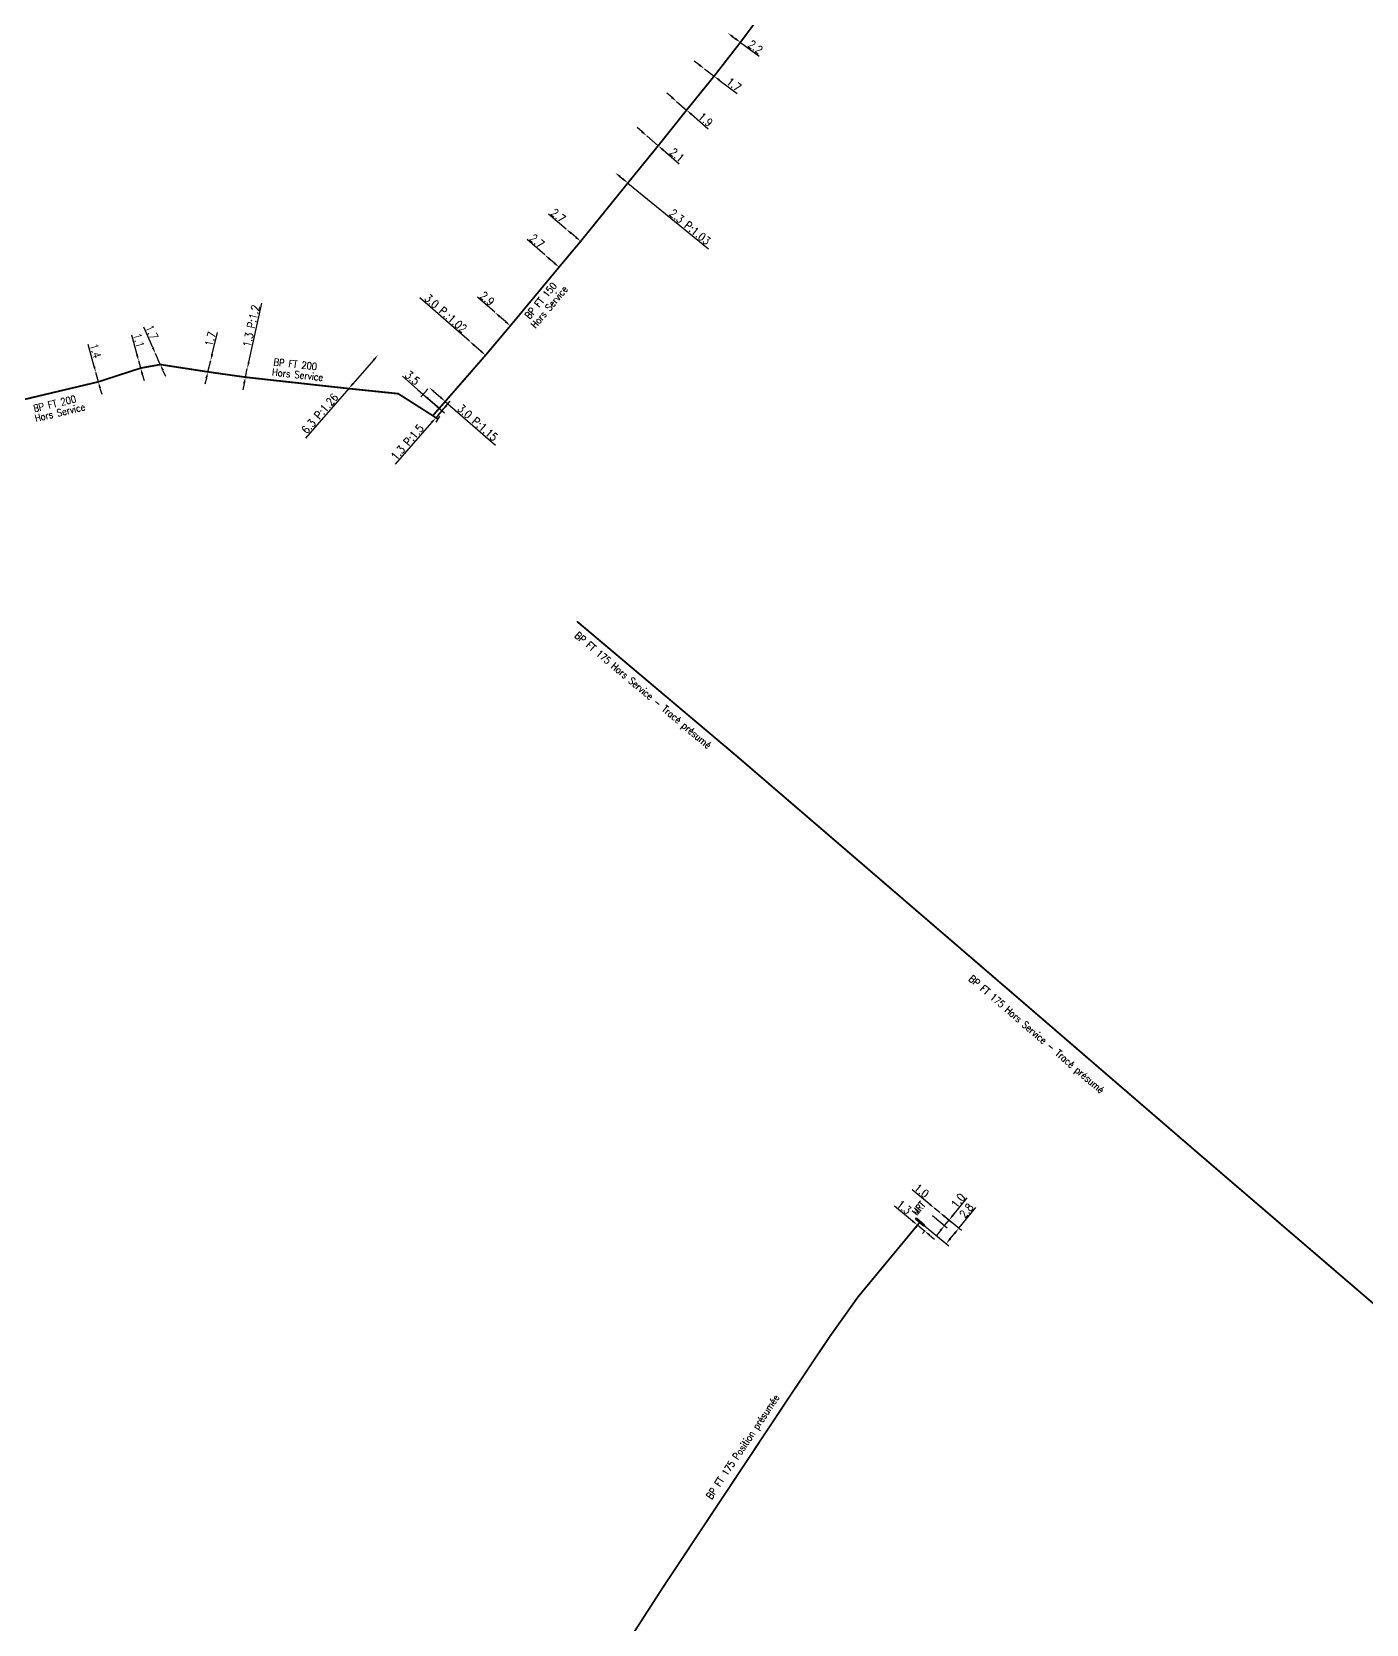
# Model space of a CAD drawing. Header units: millimetres. Extents: x 185000 to 186000, y 127000 to 128000.
# Drawn here: x 185482.6 to 185670.2, y 127396.4 to 127620.3 of the extents above; entities that cross this region are included whole.
import ezdxf
from ezdxf.enums import TextEntityAlignment as Align

# ---------------------------------------------------------------- set-up
doc = ezdxf.new("R2010")
doc.units = ezdxf.units.MM
doc.header["$PDMODE"] = 34
doc.layers.get('0').update_dxf_attribs({"linetype": 'CONTINUOUS'})
doc.layers.get('DEFPOINTS').update_dxf_attribs({"linetype": 'CONTINUOUS'})
doc.layers.add('L_908', color=5, linetype='CONTINUOUS')
doc.styles.add('G_ROMANS', font='ROMANS.SHX', dxfattribs={"width": 0.75})
doc.styles.get("Standard").update_dxf_attribs({"font": 'romans.shx', "width": 0.85})
doc.linetypes.add('BP_HS', pattern='A,2,-1,["G",Standard,S=0.85,R=0,X=-0.27,Y=-0.4],-1', length=4)
doc.dimstyles.get("Standard").update_dxf_attribs({"dimtxt": 1.5, "dimasz": 1.2, "dimexe": 0.625, "dimexo": 0.625, "dimgap": 0.25, "dimtad": 1, "dimdec": 1, "dimzin": 0, "dimdsep": 46, "dimtxsty": 'Standard', "dimcen": -0.5, "dimadec": 0, "dimazin": 0, "dimtfac": 1, "dimtdec": 1, "dimtmove": 0, "dimatfit": 3, "dimfxl": 0, "dimtolj": 1, "dimtzin": 0, "dimarcsym": 0})

# ---------------------------------------------------------------- blocks, each defined once
blk = doc.blocks.new('*D94')
at = {"layer": 'DEFPOINTS', "color": 0, "linetype": 'Continuous', "ltscale": 0.5, "transparency": 16777216}
for p in [(185491.62, 127572.36), (185491.62, 127572.36), (185491.98, 127571.05)]:
    blk.add_point(p, dxfattribs=at)
at = {"layer": 'L_908', "color": 0, "linetype": 'Continuous', "lineweight": -2, "ltscale": 0.5, "transparency": 16777216}
for p, q in [((185491.39, 127573.22), (185490.56, 127576.3)), ((185491.98, 127571.05), (185491.62, 127572.36)), ((185492.21, 127570.18), (185492.45, 127569.32))]:
    blk.add_line(p, q, dxfattribs=at)
at = {"layer": 'L_908', "color": 0, "linetype": 'Continuous', "ltscale": 0.5, "transparency": 16777216}
for points in [[(185491.53, 127573.26), (185491.24, 127573.19), (185491.62, 127572.36)], [(185492.36, 127570.22), (185492.07, 127570.15), (185491.98, 127571.05)]]:
    blk.add_solid(points, dxfattribs=at)
at = {"layer": 'L_908', "color": 0, "linetype": 'Continuous', "ltscale": 0.5, "transparency": 16777216, "insert": (185491.58, 127575.39), "char_height": 1.125, "attachment_point": 5, "rotation": 285.1604}
blk.add_mtext('\\A1;1.4', dxfattribs=at)
blk = doc.blocks.new('*D95')
at = {"layer": 'DEFPOINTS', "color": 0, "linetype": 'Continuous', "ltscale": 0.5, "transparency": 16777216}
for p in [(185497.65, 127573.99), (185497.65, 127573.99), (185497.93, 127572.98)]:
    blk.add_point(p, dxfattribs=at)
at = {"layer": 'L_908', "color": 0, "linetype": 'Continuous', "lineweight": -2, "ltscale": 0.5, "transparency": 16777216}
for p, q in [((185497.42, 127574.86), (185496.67, 127577.63)), ((185497.93, 127572.98), (185497.65, 127573.99)), ((185498.16, 127572.11), (185498.4, 127571.24))]:
    blk.add_line(p, q, dxfattribs=at)
at = {"layer": 'L_908', "color": 0, "linetype": 'Continuous', "ltscale": 0.5, "transparency": 16777216}
for points in [[(185497.56, 127574.9), (185497.27, 127574.82), (185497.65, 127573.99)], [(185498.31, 127572.15), (185498.02, 127572.07), (185497.93, 127572.98)]]:
    blk.add_solid(points, dxfattribs=at)
at = {"layer": 'L_908', "color": 0, "linetype": 'Continuous', "ltscale": 0.5, "transparency": 16777216, "insert": (185497.65, 127576.87), "char_height": 1.125, "attachment_point": 5, "rotation": 285.1604}
blk.add_mtext('\\A1;1.1', dxfattribs=at)
blk = doc.blocks.new('*D96')
at = {"layer": 'DEFPOINTS', "color": 0, "linetype": 'Continuous', "ltscale": 0.5, "transparency": 16777216}
for p in [(185500, 127575.04), (185500, 127575.04), (185500.69, 127573.48)]:
    blk.add_point(p, dxfattribs=at)
at = {"layer": 'L_908', "color": 0, "linetype": 'Continuous', "lineweight": -2, "ltscale": 0.5, "transparency": 16777216}
for p, q in [((185499.63, 127575.86), (185498.35, 127578.73)), ((185500.69, 127573.48), (185500, 127575.04)), ((185501.06, 127572.66), (185501.42, 127571.84))]:
    blk.add_line(p, q, dxfattribs=at)
at = {"layer": 'L_908', "color": 0, "linetype": 'Continuous', "ltscale": 0.5, "transparency": 16777216}
for points in [[(185499.77, 127575.92), (185499.5, 127575.8), (185500, 127575.04)], [(185501.2, 127572.72), (185500.92, 127572.6), (185500.69, 127573.48)]]:
    blk.add_solid(points, dxfattribs=at)
at = {"layer": 'L_908', "color": 0, "linetype": 'Continuous', "ltscale": 0.5, "transparency": 16777216, "insert": (185499.5, 127578.01), "char_height": 1.125, "attachment_point": 5, "rotation": 294.0211}
blk.add_mtext('\\A1;1.7', dxfattribs=at)
blk = doc.blocks.new('*D97')
at = {"layer": 'DEFPOINTS', "color": 0, "linetype": 'Continuous', "ltscale": 0.5, "transparency": 16777216}
for p in [(185507.77, 127574.06), (185507.77, 127574.06), (185507.38, 127572.45)]:
    blk.add_point(p, dxfattribs=at)
at = {"layer": 'L_908', "color": 0, "linetype": 'Continuous', "lineweight": -2, "ltscale": 0.5, "transparency": 16777216}
for p, q in [((185507.98, 127574.93), (185508.73, 127577.98)), ((185507.38, 127572.45), (185507.77, 127574.06)), ((185507.16, 127571.58), (185506.95, 127570.7))]:
    blk.add_line(p, q, dxfattribs=at)
at = {"layer": 'L_908', "color": 0, "linetype": 'Continuous', "ltscale": 0.5, "transparency": 16777216}
for points in [[(185507.84, 127574.97), (185508.13, 127574.89), (185507.77, 127574.06)], [(185507.02, 127571.61), (185507.31, 127571.54), (185507.38, 127572.45)]]:
    blk.add_solid(points, dxfattribs=at)
at = {"layer": 'L_908', "color": 0, "linetype": 'Continuous', "ltscale": 0.5, "transparency": 16777216, "insert": (185507.73, 127577.07), "char_height": 1.125, "attachment_point": 5, "rotation": 76.2669}
blk.add_mtext('\\A1;1.7', dxfattribs=at)
blk = doc.blocks.new('*D98')
at = {"layer": 'DEFPOINTS', "color": 0, "linetype": 'Continuous', "ltscale": 0.5, "transparency": 16777216}
for p in [(185512.66, 127571.7), (185512.92, 127572.92), (185512.92, 127572.92)]:
    blk.add_point(p, dxfattribs=at)
at = {"layer": 'L_908', "color": 0, "linetype": 'Continuous', "lineweight": -2, "ltscale": 0.5, "transparency": 16777216}
for p, q in [((185513.12, 127573.8), (185514.94, 127582.1)), ((185512.66, 127571.7), (185512.92, 127572.92)), ((185512.46, 127570.82), (185512.27, 127569.94))]:
    blk.add_line(p, q, dxfattribs=at)
at = {"layer": 'L_908', "color": 0, "linetype": 'Continuous', "ltscale": 0.5, "transparency": 16777216}
for points in [[(185512.32, 127570.85), (185512.61, 127570.79), (185512.66, 127571.7)], [(185512.97, 127573.83), (185513.26, 127573.77), (185512.92, 127572.92)]]:
    blk.add_solid(points, dxfattribs=at)
at = {"layer": 'L_908', "color": 0, "linetype": 'Continuous', "ltscale": 0.5, "transparency": 16777216, "insert": (185513.47, 127578.9), "char_height": 1.125, "attachment_point": 5, "rotation": 77.5922}
blk.add_mtext('\\A1;1.3 P:1.2', dxfattribs=at)
blk = doc.blocks.new('*D99')
at = {"layer": 'DEFPOINTS', "color": 0, "linetype": 'Continuous', "ltscale": 0.5, "transparency": 16777216}
for p in [(185531.29, 127574.82), (185531.29, 127574.82), (185527.17, 127570.1)]:
    blk.add_point(p, dxfattribs=at)
at = {"layer": 'L_908', "color": 0, "linetype": 'Continuous', "lineweight": -2, "ltscale": 0.5, "transparency": 16777216}
for p, q in [((185530.7, 127574.14), (185527.76, 127570.78)), ((185527.17, 127570.1), (185521.1, 127563.13))]:
    blk.add_line(p, q, dxfattribs=at)
at = {"layer": 'L_908', "color": 0, "linetype": 'Continuous', "ltscale": 0.5, "transparency": 16777216}
for points in [[(185530.59, 127574.24), (185530.82, 127574.05), (185531.29, 127574.82)], [(185527.65, 127570.87), (185527.88, 127570.68), (185527.17, 127570.1)]]:
    blk.add_solid(points, dxfattribs=at)
at = {"layer": 'L_908', "color": 0, "linetype": 'Continuous', "ltscale": 0.5, "transparency": 16777216, "insert": (185523.12, 127566.6), "char_height": 1.125, "attachment_point": 5, "rotation": 48.9137}
blk.add_mtext('\\A1;6.3 P:1.26', dxfattribs=at)
blk = doc.blocks.new('*D100')
at = {"layer": 'DEFPOINTS', "color": 0, "linetype": 'Continuous', "ltscale": 0.5, "transparency": 16777216}
for p in [(185544.15, 127576.76), (185544.15, 127576.76), (185546.41, 127574.79)]:
    blk.add_point(p, dxfattribs=at)
at = {"layer": 'L_908', "color": 0, "linetype": 'Continuous', "lineweight": -2, "ltscale": 0.5, "transparency": 16777216}
for p, q in [((185544.15, 127576.76), (185537.16, 127582.87)), ((185545.74, 127575.38), (185544.83, 127576.17))]:
    blk.add_line(p, q, dxfattribs=at)
at = {"layer": 'L_908', "color": 0, "linetype": 'Continuous', "ltscale": 0.5, "transparency": 16777216}
for points in [[(185544.93, 127576.28), (185544.73, 127576.06), (185544.15, 127576.76)], [(185545.83, 127575.49), (185545.64, 127575.27), (185546.41, 127574.79)]]:
    blk.add_solid(points, dxfattribs=at)
at = {"layer": 'L_908', "color": 0, "linetype": 'Continuous', "ltscale": 0.5, "transparency": 16777216, "insert": (185540.81, 127580.68), "char_height": 1.125, "attachment_point": 5, "rotation": 318.8753}
blk.add_mtext('\\A1;3.0 P.:1.02', dxfattribs=at)
blk = doc.blocks.new('*D101')
at = {"layer": 'DEFPOINTS', "color": 0, "linetype": 'Continuous', "ltscale": 0.5, "transparency": 16777216}
for p in [(185547.7, 127580.83), (185547.7, 127580.83), (185549.89, 127578.92)]:
    blk.add_point(p, dxfattribs=at)
at = {"layer": 'L_908', "color": 0, "linetype": 'Continuous', "lineweight": -2, "ltscale": 0.5, "transparency": 16777216}
for p, q in [((185547.7, 127580.83), (185545.27, 127582.96)), ((185549.21, 127579.51), (185548.38, 127580.24))]:
    blk.add_line(p, q, dxfattribs=at)
at = {"layer": 'L_908', "color": 0, "linetype": 'Continuous', "ltscale": 0.5, "transparency": 16777216}
for points in [[(185548.48, 127580.35), (185548.28, 127580.12), (185547.7, 127580.83)], [(185549.31, 127579.63), (185549.11, 127579.4), (185549.89, 127578.92)]]:
    blk.add_solid(points, dxfattribs=at)
at = {"layer": 'L_908', "color": 0, "linetype": 'Continuous', "ltscale": 0.5, "transparency": 16777216, "insert": (185546.64, 127582.75), "char_height": 1.125, "attachment_point": 5, "rotation": 318.8753}
blk.add_mtext('\\A1;2.9', dxfattribs=at)
blk = doc.blocks.new('*D102')
at = {"layer": 'DEFPOINTS', "color": 0, "linetype": 'Continuous', "ltscale": 0.5, "transparency": 16777216}
for p in [(185554.73, 127588.9), (185554.73, 127588.9), (185556.74, 127587.17)]:
    blk.add_point(p, dxfattribs=at)
at = {"layer": 'L_908', "color": 0, "linetype": 'Continuous', "lineweight": -2, "ltscale": 0.5, "transparency": 16777216}
for p, q in [((185554.73, 127588.9), (185552.24, 127591.04)), ((185556.06, 127587.76), (185555.41, 127588.31))]:
    blk.add_line(p, q, dxfattribs=at)
at = {"layer": 'L_908', "color": 0, "linetype": 'Continuous', "ltscale": 0.5, "transparency": 16777216}
for points in [[(185555.51, 127588.43), (185555.32, 127588.2), (185554.73, 127588.9)], [(185556.16, 127587.87), (185555.96, 127587.64), (185556.74, 127587.17)]]:
    blk.add_solid(points, dxfattribs=at)
at = {"layer": 'L_908', "color": 0, "linetype": 'Continuous', "ltscale": 0.5, "transparency": 16777216, "insert": (185553.64, 127590.83), "char_height": 1.125, "attachment_point": 5, "rotation": 319.3108}
blk.add_mtext('\\A1;2.7', dxfattribs=at)
blk = doc.blocks.new('*D103')
at = {"layer": 'DEFPOINTS', "color": 0, "linetype": 'Continuous', "ltscale": 0.5, "transparency": 16777216}
for p in [(185557.75, 127592.5), (185557.75, 127592.5), (185559.78, 127590.8)]:
    blk.add_point(p, dxfattribs=at)
at = {"layer": 'L_908', "color": 0, "linetype": 'Continuous', "lineweight": -2, "ltscale": 0.5, "transparency": 16777216}
for p, q in [((185557.75, 127592.5), (185555.24, 127594.61)), ((185559.09, 127591.38), (185558.44, 127591.93))]:
    blk.add_line(p, q, dxfattribs=at)
at = {"layer": 'L_908', "color": 0, "linetype": 'Continuous', "ltscale": 0.5, "transparency": 16777216}
for points in [[(185558.54, 127592.04), (185558.34, 127591.81), (185557.75, 127592.5)], [(185559.19, 127591.49), (185558.99, 127591.26), (185559.78, 127590.8)]]:
    blk.add_solid(points, dxfattribs=at)
at = {"layer": 'L_908', "color": 0, "linetype": 'Continuous', "ltscale": 0.5, "transparency": 16777216, "insert": (185556.63, 127594.42), "char_height": 1.125, "attachment_point": 5, "rotation": 320.0649}
blk.add_mtext('\\A1;2.7', dxfattribs=at)
blk = doc.blocks.new('*D104')
at = {"layer": 'DEFPOINTS', "color": 0, "linetype": 'Continuous', "ltscale": 0.5, "transparency": 16777216}
for p in [(185538.48, 127570.26), (185538.6, 127570.4), (185540.86, 127568.42)]:
    blk.add_point(p, dxfattribs=at)
at = {"layer": 'L_908', "color": 0, "linetype": 'Continuous', "lineweight": -2, "ltscale": 0.5, "transparency": 16777216}
for p, q in [((185538.29, 127570.04), (185538.17, 127569.91)), ((185539.16, 127569.67), (185540.06, 127568.88)), ((185540.55, 127568.07), (185540.43, 127567.94)), ((185540.74, 127568.29), (185547.8, 127562.13))]:
    blk.add_line(p, q, dxfattribs=at)
at = {"layer": 'L_908', "color": 0, "linetype": 'Continuous', "ltscale": 0.5, "transparency": 16777216}
for points in [[(185539.26, 127569.78), (185539.06, 127569.56), (185538.48, 127570.26)], [(185540.16, 127569), (185539.96, 127568.77), (185540.74, 127568.29)]]:
    blk.add_solid(points, dxfattribs=at)
at = {"layer": 'L_908', "color": 0, "linetype": 'Continuous', "ltscale": 0.5, "transparency": 16777216, "insert": (185545.3, 127565.3), "char_height": 1.125, "attachment_point": 5, "rotation": 318.8753}
blk.add_mtext('\\A1;3.0 P:1.15', dxfattribs=at)
blk = doc.blocks.new('*D111')
at = {"layer": 'DEFPOINTS', "color": 0, "linetype": 'Continuous', "ltscale": 0.5, "transparency": 16777216}
for p in [(185538.6, 127570.4), (185537.63, 127569.29), (185539.42, 127566.01)]:
    blk.add_point(p, dxfattribs=at)
at = {"layer": 'L_908', "color": 0, "linetype": 'Continuous', "lineweight": -2, "ltscale": 0.5, "transparency": 16777216}
for p, q in [((185537.63, 127569.29), (185534.73, 127571.83)), ((185538.29, 127570.04), (185537.33, 127568.94)), ((185539.59, 127567.59), (185538.31, 127568.7)), ((185539.73, 127566.37), (185540.58, 127567.35))]:
    blk.add_line(p, q, dxfattribs=at)
at = {"layer": 'L_908', "color": 0, "linetype": 'Continuous', "ltscale": 0.5, "transparency": 16777216}
for points in [[(185538.41, 127568.82), (185538.21, 127568.59), (185537.63, 127569.29)], [(185539.69, 127567.7), (185539.5, 127567.47), (185540.27, 127566.99)]]:
    blk.add_solid(points, dxfattribs=at)
at = {"layer": 'L_908', "color": 0, "linetype": 'Continuous', "ltscale": 0.5, "transparency": 16777216, "insert": (185536.12, 127571.61), "char_height": 1.125, "attachment_point": 5, "rotation": 318.9137}
blk.add_mtext('\\A1;3.5', dxfattribs=at)
blk = doc.blocks.new('*D112')
at = {"layer": 'DEFPOINTS', "color": 0, "linetype": 'Continuous', "ltscale": 0.5, "transparency": 16777216}
for p in [(185536.55, 127570.24), (185539.42, 127566.01), (185540.27, 127566.99)]:
    blk.add_point(p, dxfattribs=at)
at = {"layer": 'L_908', "color": 0, "linetype": 'Continuous', "lineweight": -2, "ltscale": 0.5, "transparency": 16777216}
for p, q in [((185536.9, 127569.93), (185540.63, 127566.69)), ((185540.86, 127567.67), (185541.45, 127568.35)), ((185538.83, 127565.34), (185533.71, 127559.47)), ((185540.27, 127566.99), (185539.42, 127566.01))]:
    blk.add_line(p, q, dxfattribs=at)
at = {"layer": 'L_908', "color": 0, "linetype": 'Continuous', "ltscale": 0.5, "transparency": 16777216}
for points in [[(185540.75, 127567.77), (185540.98, 127567.57), (185540.27, 127566.99)], [(185538.71, 127565.43), (185538.94, 127565.24), (185539.42, 127566.01)]]:
    blk.add_solid(points, dxfattribs=at)
at = {"layer": 'L_908', "color": 0, "linetype": 'Continuous', "ltscale": 0.5, "transparency": 16777216, "insert": (185535.41, 127562.56), "char_height": 1.125, "attachment_point": 5, "rotation": 48.9137}
blk.add_mtext('\\A1;1.3 P:1.5', dxfattribs=at)
blk = doc.blocks.new('*D113')
at = {"layer": 'DEFPOINTS', "color": 0, "linetype": 'Continuous', "ltscale": 0.5, "transparency": 16777216}
for p in [(185564.63, 127600.45), (185564.63, 127600.45), (185566.41, 127599)]:
    blk.add_point(p, dxfattribs=at)
at = {"layer": 'L_908', "color": 0, "linetype": 'Continuous', "lineweight": -2, "ltscale": 0.5, "transparency": 16777216}
for p, q in [((185565.33, 127599.88), (185565.72, 127599.57)), ((185566.41, 127599), (185577.74, 127589.73))]:
    blk.add_line(p, q, dxfattribs=at)
at = {"layer": 'L_908', "color": 0, "linetype": 'Continuous', "ltscale": 0.5, "transparency": 16777216}
for points in [[(185565.43, 127600), (185565.24, 127599.77), (185564.63, 127600.45)], [(185565.81, 127599.68), (185565.62, 127599.45), (185566.41, 127599)]]:
    blk.add_solid(points, dxfattribs=at)
at = {"layer": 'L_908', "color": 0, "linetype": 'Continuous', "ltscale": 0.5, "transparency": 16777216, "insert": (185575.14, 127592.83), "char_height": 1.125, "attachment_point": 5, "rotation": 320.718}
blk.add_mtext('\\A1;2.3 P:1.03', dxfattribs=at)
blk = doc.blocks.new('*D114')
at = {"layer": 'DEFPOINTS', "color": 0, "linetype": 'Continuous', "ltscale": 0.5, "transparency": 16777216}
for p in [(185569.09, 127605.61), (185569.09, 127605.61), (185570.68, 127604.24)]:
    blk.add_point(p, dxfattribs=at)
at = {"layer": 'L_908', "color": 0, "linetype": 'Continuous', "lineweight": -2, "ltscale": 0.5, "transparency": 16777216}
for p, q in [((185568.41, 127606.2), (185567.73, 127606.78)), ((185568.78, 127605.25), (185568.78, 127605.25)), ((185569.09, 127605.61), (185570.68, 127604.24)), ((185570.37, 127603.88), (185570.37, 127603.88)), ((185571.36, 127603.65), (185573.64, 127601.69))]:
    blk.add_line(p, q, dxfattribs=at)
at = {"layer": 'L_908', "color": 0, "linetype": 'Continuous', "ltscale": 0.5, "transparency": 16777216}
for points in [[(185568.5, 127606.31), (185568.31, 127606.08), (185569.09, 127605.61)], [(185571.46, 127603.76), (185571.26, 127603.54), (185570.68, 127604.24)]]:
    blk.add_solid(points, dxfattribs=at)
at = {"layer": 'L_908', "color": 0, "linetype": 'Continuous', "ltscale": 0.5, "transparency": 16777216, "insert": (185573.33, 127602.94), "char_height": 1.125, "attachment_point": 5, "rotation": 319.2413}
blk.add_mtext('\\A1;2.1', dxfattribs=at)
blk = doc.blocks.new('*D115')
at = {"layer": 'DEFPOINTS', "color": 0, "linetype": 'Continuous', "ltscale": 0.5, "transparency": 16777216}
for p in [(185573.27, 127610.46), (185573.27, 127610.46), (185574.67, 127609.25)]:
    blk.add_point(p, dxfattribs=at)
at = {"layer": 'L_908', "color": 0, "linetype": 'Continuous', "lineweight": -2, "ltscale": 0.5, "transparency": 16777216}
for p, q in [((185572.59, 127611.05), (185571.91, 127611.64)), ((185573.27, 127610.46), (185574.67, 127609.25)), ((185574.36, 127608.89), (185574.36, 127608.89)), ((185575.35, 127608.66), (185577.69, 127606.63))]:
    blk.add_line(p, q, dxfattribs=at)
at = {"layer": 'L_908', "color": 0, "linetype": 'Continuous', "ltscale": 0.5, "transparency": 16777216}
for points in [[(185572.69, 127611.16), (185572.49, 127610.93), (185573.27, 127610.46)], [(185575.44, 127608.77), (185575.25, 127608.54), (185574.67, 127609.25)]]:
    blk.add_solid(points, dxfattribs=at)
at = {"layer": 'L_908', "color": 0, "linetype": 'Continuous', "ltscale": 0.5, "transparency": 16777216, "insert": (185577.35, 127607.92), "char_height": 1.125, "attachment_point": 5, "rotation": 319.1021}
blk.add_mtext('\\A1;1.9', dxfattribs=at)
blk = doc.blocks.new('*D116')
at = {"layer": 'DEFPOINTS', "color": 0, "linetype": 'Continuous', "ltscale": 0.5, "transparency": 16777216}
for p in [(185577.17, 127615.06), (185577.17, 127615.06), (185578.54, 127614.02)]:
    blk.add_point(p, dxfattribs=at)
at = {"layer": 'L_908', "color": 0, "linetype": 'Continuous', "lineweight": -2, "ltscale": 0.5, "transparency": 16777216}
for p, q in [((185576.45, 127615.6), (185575.73, 127616.14)), ((185577.17, 127615.06), (185578.54, 127614.02)), ((185579.26, 127613.48), (185581.77, 127611.59))]:
    blk.add_line(p, q, dxfattribs=at)
at = {"layer": 'L_908', "color": 0, "linetype": 'Continuous', "ltscale": 0.5, "transparency": 16777216}
for points in [[(185576.54, 127615.72), (185576.36, 127615.48), (185577.17, 127615.06)], [(185579.35, 127613.6), (185579.17, 127613.36), (185578.54, 127614.02)]]:
    blk.add_solid(points, dxfattribs=at)
at = {"layer": 'L_908', "color": 0, "linetype": 'Continuous', "ltscale": 0.5, "transparency": 16777216, "insert": (185581.32, 127612.86), "char_height": 1.125, "attachment_point": 5, "rotation": 322.9391}
blk.add_mtext('\\A1;1.7', dxfattribs=at)
blk = doc.blocks.new('*D117')
at = {"layer": 'DEFPOINTS', "color": 0, "linetype": 'Continuous', "ltscale": 0.5, "transparency": 16777216}
for p in [(185580.45, 127620.1), (185580.45, 127620.1), (185582.23, 127618.77)]:
    blk.add_point(p, dxfattribs=at)
at = {"layer": 'L_908', "color": 0, "linetype": 'Continuous', "lineweight": -2, "ltscale": 0.5, "transparency": 16777216}
for p, q in [((185581.17, 127619.56), (185581.51, 127619.31)), ((185582.23, 127618.77), (185584.86, 127616.81))]:
    blk.add_line(p, q, dxfattribs=at)
at = {"layer": 'L_908', "color": 0, "linetype": 'Continuous', "ltscale": 0.5, "transparency": 16777216}
for points in [[(185581.26, 127619.68), (185581.08, 127619.44), (185580.45, 127620.1)], [(185581.6, 127619.43), (185581.42, 127619.19), (185582.23, 127618.77)]]:
    blk.add_solid(points, dxfattribs=at)
at = {"layer": 'L_908', "color": 0, "linetype": 'Continuous', "ltscale": 0.5, "transparency": 16777216, "insert": (185584.36, 127618.12), "char_height": 1.125, "attachment_point": 5, "rotation": 323.2768}
blk.add_mtext('\\A1;2.2', dxfattribs=at)
blk = doc.blocks.new('L_340_07')
at = {"color": 0, "linetype": 'Continuous', "const_width": 0.25, "flags": 128}
blk.add_lwpolyline([(0, 0), (0.35, 0)], dxfattribs=at)
at = {"color": 0, "linetype": 'Continuous', "flags": 128}
blk.add_lwpolyline([(0.35, -0.5), (0.35, 0.5)], dxfattribs=at)
at = {"color": 0, "linetype": 'Continuous', "width": 0.75, "flags": 3}
for tag, p in [('DEF_LEG', (0.72, -3.47)), ('DEF_COUP', (0.72, -5.97)), ('DEF_TYPE', (0.72, -8.47))]:
    blk.add_attdef(tag, text='', height=1.2, dxfattribs=at).set_placement(p, align=Align.MIDDLE)
blk = doc.blocks.new('L_340_17')
at = {"linetype": 'Continuous'}
blk.add_hatch(color=0, dxfattribs=at).paths.add_polyline_path([(0.125, 0.75), (-0.125, 0.75), (-0.125, -0.75), (0.125, -0.75)])
at = {"color": 0, "linetype": 'Continuous'}
blk.add_lwpolyline([(-0.125, 0.75), (0.125, 0.75), (0.125, -0.75), (-0.125, -0.75)], close=True, dxfattribs=at)
at = {"color": 0, "linetype": 'Continuous', "width": 0.75}
for tag, height, flags, p in [('MRT', 1, 8, (0, 2.5)), ('DEF_LEG', 1.2, 3, (0, -5)), ('DEF_COUP', 1.2, 3, (0, -7.5)), ('DEF_TYPE', 1.2, 3, (0, -10))]:
    blk.add_attdef(tag, text='', height=height, dxfattribs=dict(at, flags=flags)).set_placement(p, align=Align.MIDDLE)
blk = doc.blocks.new('*D452')
at = {"layer": 'DEFPOINTS', "color": 0, "linetype": 'Continuous', "transparency": 16777216}
for p in [(185610.26, 127454.27), (185607.48, 127452.93), (185612.95, 127452.06)]:
    blk.add_point(p, dxfattribs=at)
at = {"layer": 'L_908', "color": 0, "linetype": 'Continuous', "lineweight": -2, "transparency": 16777216}
for p, q in [((185610.62, 127453.97), (185613.31, 127451.77)), ((185612.95, 127452.06), (185615.33, 127454.97)), ((185607.84, 127452.63), (185611.53, 127449.6)), ((185611.74, 127450.59), (185612.37, 127451.37))]:
    blk.add_line(p, q, dxfattribs=at)
at = {"layer": 'L_908', "color": 0, "linetype": 'Continuous', "transparency": 16777216}
for points in [[(185612.26, 127451.46), (185612.49, 127451.27), (185612.95, 127452.06)], [(185611.62, 127450.69), (185611.86, 127450.5), (185611.17, 127449.9)]]:
    blk.add_solid(points, dxfattribs=at)
at = {"layer": 'L_908', "color": 0, "linetype": 'Continuous', "transparency": 16777216, "insert": (185614, 127454.53), "char_height": 1.125, "attachment_point": 5, "rotation": 50.6517}
blk.add_mtext('\\A1;2.8', dxfattribs=at)
blk = doc.blocks.new('*D453')
at = {"layer": 'DEFPOINTS', "color": 0, "linetype": 'Continuous', "transparency": 16777216}
for p in [(185607.48, 127452.93), (185608.13, 127451.67), (185608.48, 127452.1)]:
    blk.add_point(p, dxfattribs=at)
at = {"layer": 'L_908', "color": 0, "linetype": 'Continuous', "lineweight": -2, "transparency": 16777216}
for p, q in [((185606.43, 127453.07), (185603.9, 127455.15)), ((185607.18, 127452.56), (185606.83, 127452.13)), ((185608.13, 127451.67), (185607.13, 127452.5)), ((185608.19, 127451.74), (185607.84, 127451.31)), ((185608.83, 127451.1), (185609.53, 127450.53))]:
    blk.add_line(p, q, dxfattribs=at)
at = {"layer": 'L_908', "color": 0, "linetype": 'Continuous', "transparency": 16777216}
for points in [[(185606.53, 127453.18), (185606.34, 127452.95), (185607.13, 127452.5)], [(185608.92, 127451.22), (185608.73, 127450.99), (185608.13, 127451.67)]]:
    blk.add_solid(points, dxfattribs=at)
at = {"layer": 'L_908', "color": 0, "linetype": 'Continuous', "transparency": 16777216, "insert": (185605.24, 127455.02), "char_height": 1.125, "attachment_point": 5, "rotation": 320.6449}
blk.add_mtext('\\A1;1.3', dxfattribs=at)
blk = doc.blocks.new('*D460')
at = {"layer": 'DEFPOINTS', "color": 0, "linetype": 'Continuous', "ltscale": 0.5, "transparency": 16777216}
for p in [(185609.49, 127454.9), (185610.26, 127454.27), (185610.26, 127454.27)]:
    blk.add_point(p, dxfattribs=at)
at = {"layer": 'L_908', "color": 0, "linetype": 'Continuous', "lineweight": -2, "ltscale": 0.5, "transparency": 16777216}
for p, q in [((185608.79, 127455.47), (185606.36, 127457.46)), ((185610.26, 127454.27), (185609.49, 127454.9)), ((185610.96, 127453.7), (185611.65, 127453.12))]:
    blk.add_line(p, q, dxfattribs=at)
at = {"layer": 'L_908', "color": 0, "linetype": 'Continuous', "ltscale": 0.5, "transparency": 16777216}
for points in [[(185608.89, 127455.59), (185608.7, 127455.35), (185609.49, 127454.9)], [(185611.05, 127453.81), (185610.86, 127453.58), (185610.26, 127454.27)]]:
    blk.add_solid(points, dxfattribs=at)
at = {"layer": 'L_908', "color": 0, "linetype": 'Continuous', "ltscale": 0.5, "transparency": 16777216, "insert": (185607.7, 127457.33), "char_height": 1.125, "attachment_point": 5, "rotation": 320.6449}
blk.add_mtext('\\A1;1.0', dxfattribs=at)
blk = doc.blocks.new('*D461')
at = {"layer": 'DEFPOINTS', "color": 0, "linetype": 'Continuous', "ltscale": 0.5, "transparency": 16777216}
for p in [(185608.85, 127454.13), (185610.26, 127454.27), (185611.56, 127453.2)]:
    blk.add_point(p, dxfattribs=at)
at = {"layer": 'L_908', "color": 0, "linetype": 'Continuous', "lineweight": -2, "ltscale": 0.5, "transparency": 16777216}
for p, q in [((185612.13, 127453.9), (185614.12, 127456.33)), ((185609.22, 127453.83), (185611.29, 127452.13)), ((185610.62, 127453.97), (185611.92, 127452.9)), ((185610.92, 127452.43), (185611.56, 127453.2)), ((185610.35, 127451.73), (185609.78, 127451.04))]:
    blk.add_line(p, q, dxfattribs=at)
at = {"layer": 'L_908', "color": 0, "linetype": 'Continuous', "ltscale": 0.5, "transparency": 16777216}
for points in [[(185612.01, 127453.99), (185612.24, 127453.8), (185611.56, 127453.2)], [(185610.24, 127451.83), (185610.47, 127451.64), (185610.92, 127452.43)]]:
    blk.add_solid(points, dxfattribs=at)
at = {"layer": 'L_908', "color": 0, "linetype": 'Continuous', "ltscale": 0.5, "transparency": 16777216, "insert": (185612.83, 127455.94), "char_height": 1.125, "attachment_point": 5, "rotation": 50.6517}
blk.add_mtext('\\A1;1.0', dxfattribs=at)

msp = doc.modelspace()

# ---------------------------------------------------------------- linework, layer by layer
at = {"layer": 'L_908', "linetype": 'BP_HS', "ltscale": 0.5, "const_width": 0.25}
for points in [[(185538.99, 127566.29), (185540.86, 127568.42), (185546.41, 127574.79), (185549.89, 127578.92), (185556.74, 127587.17), (185559.78, 127590.8), (185566.41, 127599), (185570.68, 127604.24), (185574.67, 127609.25), (185578.54, 127614.02), (185582.23, 127618.77), (185585.95, 127623.77)], [(185481.64, 127568.59), (185491.98, 127571.05), (185497.93, 127572.98), (185500.69, 127573.48), (185507.38, 127572.45), (185512.66, 127571.7), (185527.17, 127570.1), (185534.14, 127569.38), (185538.99, 127566.29), (185539.42, 127566.01)]]:
    msp.add_lwpolyline(points, dxfattribs=at)
at = {"layer": 'L_908', "linetype": 'BP_HS', "ltscale": 0.5, "const_width": 0.25, "flags": 128}
msp.add_lwpolyline([(185559.25, 127537.38), (185581.44, 127518.67), (185603.32, 127499.86), (185621.64, 127484.1), (185646.39, 127462.77), (185710.12, 127408.09), (185711.36, 127407.03)], dxfattribs=at)
at = {"layer": 'L_908', "linetype": 'BP_HS', "ltscale": 0.5}
msp.add_lwpolyline([(185484.19, 127272.79, 0.25, 0.25, 0), (185491.25, 127282.87, 0.25, 0.25, 0), (185491.34, 127283.79, 0.25, 0.25, 0), (185492.98, 127286.05, 0.25, 0.25, 0), (185495.72, 127289.61, 0.25, 0.25, 0), (185503.58, 127300.57, 0.25, 0.25, 0), (185511.5, 127311.3, 0.25, 0.25, 0), (185519.32, 127322.1, 0.25, 0.25, 0), (185544.13, 127354.99, 0.25, 0.25, 0), (185544.39, 127355.36, 0.25, 0.25, 0), (185547.11, 127359.77, 0.25, 0.25, 0), (185549.02, 127362.64, 0.25, 0.25, 0), (185554.54, 127371.2, 0.25, 0.25, 0), (185559.53, 127380.47, 0.25, 0.25, 0), (185566.43, 127393.94, 0.25, 0.25, 0), (185571.13, 127401.24, 0.25, 0.25, 0), (185589.03, 127428.22, 0.25, 0.25, 0), (185594.77, 127436.79, 0.25, 0.25, 0), (185598.78, 127442.42, 0.25, 0.25, 0), (185607.48, 127452.93, 0, 0, 0)], format="xyseb", dxfattribs=at)

# ---------------------------------------------------------------- block references
at = {"layer": 'L_908', "ltscale": 0.5, "rotation": 327.4873684848295}
msp.add_blockref('L_340_07', (185539.42, 127566.01), dxfattribs=at)
at = {"layer": 'L_908'}
ref = msp.add_blockref('L_340_17', (185607.48, 127452.93), dxfattribs=dict(at, rotation=229.5611491075539))
ref.add_attrib('MRT', 'MRT', dxfattribs={"layer": '0', "color": 0, "linetype": 'Continuous', "height": 1, "rotation": 50.164, "style": 'G_ROMANS', "width": 0.75, "flags": 8}).set_placement((185607.31, 127454.85), align=Align.MIDDLE)

# ---------------------------------------------------------------- texts
at = {"layer": 'L_908', "linetype": 'BP_HS', "width": 0.85}
for s, rotation, p in [('BP FT 150', 50.2767, (185552.6, 127579.79)), ('Hors Service', 50.2767, (185553.43, 127578.48)), ('BP FT 200', 353.6975, (185516.57, 127573.36)), ('Hors Service', 353.6975, (185516.36, 127571.95)), ('BP FT 200', 13.3936, (185482.98, 127566.78)), ('Hors Service', 13.3936, (185483.19, 127565.42)), ('BP FT 175 Hors Service - Tracé présumé', 319.8607, (185558.84, 127535.23)), ('BP FT 175 Hors Service - Tracé présumé', 319.2535, (185614.24, 127486.97))]:
    msp.add_text(s, height=1, rotation=rotation, dxfattribs=at).set_placement(p)
at = {"layer": 'L_908', "linetype": 'Continuous', "width": 0.85}
msp.add_text('BP FT 175 Position présumée', height=1, rotation=56.3485, dxfattribs=at).set_placement((185582.67, 127421.26), align=Align.MIDDLE)

# ---------------------------------------------------------------- dimensions: what is measured, and where the dimension line sits
at = {"layer": 'L_908', "linetype": 'Continuous', "ltscale": 0.5}
for base, p1, p2, angle, picture, middle in [((185580.45, 127620.1), (185582.23, 127618.77), (185580.45, 127620.1), 323.2768, '*D117', (185583.91, 127617.52)), ((185577.17, 127615.06), (185578.54, 127614.02), (185577.17, 127615.06), 322.9391, '*D116', (185580.87, 127612.26)), ((185573.27, 127610.46), (185574.67, 127609.25), (185573.27, 127610.46), 319.1021, '*D115', (185576.86, 127607.35)), ((185569.09, 127605.61), (185570.68, 127604.24), (185569.09, 127605.61), 319.2413, '*D114', (185572.84, 127602.38)), ((185557.75, 127592.5), (185559.78, 127590.8), (185557.75, 127592.5), 320.0649, '*D103', (185556.15, 127593.84)), ((185554.73, 127588.9), (185556.74, 127587.17), (185554.73, 127588.9), 319.3108, '*D102', (185553.15, 127590.26)), ((185547.7, 127580.83), (185549.89, 127578.92), (185547.7, 127580.83), 318.8753, '*D101', (185546.15, 127582.19)), ((185500, 127575.04), (185500.69, 127573.48), (185500, 127575.04), 294.0211, '*D96', (185498.81, 127577.7)), ((185491.62, 127572.36), (185491.98, 127571.05), (185491.62, 127572.36), 285.1604, '*D94', (185490.85, 127575.2)), ((185497.65, 127573.99), (185497.93, 127572.98), (185497.65, 127573.99), 285.1604, '*D95', (185496.92, 127576.68)), ((185507.7692, 127574.0554), (185507.3775, 127572.4526), (185507.7692, 127574.0554), 256.2669, '*D97', (185508.4626, 127576.8929)), ((185537.63, 127569.29), (185539.42, 127566.01), (185538.6, 127570.4), 318.9137, '*D111', (185535.62, 127571.05)), ((185610.26, 127454.27), (185609.49, 127454.9), (185610.26, 127454.27), 140.6449, '*D460', (185607.23, 127456.75)), ((185611.56, 127453.2), (185608.85, 127454.13), (185610.26, 127454.27), 230.6517, '*D461', (185613.41, 127455.46))]:
    dim = msp.add_linear_dim(base=base, p1=p1, p2=p2, angle=angle, dimstyle='Standard', override={"dimscale": 0.75}, dxfattribs=at)
    dim.commit()
    dim.dimension.update_dxf_attribs({"geometry": picture, "text_midpoint": middle, "dimtype": 160})
for base, p1, p2, angle, text, picture, middle in [((185564.63, 127600.45), (185566.41, 127599), (185564.63, 127600.45), 320.718, '<> P:1.03', '*D113', (185574.67, 127592.24)), ((185544.15, 127576.76), (185546.41, 127574.79), (185544.15, 127576.76), 318.8753, '<> P.:1.02', '*D100', (185540.32, 127580.11)), ((185512.92, 127572.92), (185512.66, 127571.7), (185512.92, 127572.92), 257.5922, '<> P:1.2', '*D98', (185514.2, 127578.74)), ((185531.29, 127574.82), (185527.17, 127570.1), (185531.29, 127574.82), 228.9137, '<> P:1.26', '*D99', (185523.69, 127566.1)), ((185540.27, 127566.99), (185539.42, 127566.01), (185536.55, 127570.24), 228.9137, '<> P:1.5', '*D112', (185535.97, 127562.06)), ((185538.48, 127570.26), (185540.86, 127568.42), (185538.6, 127570.4), 318.8753, '<> P:1.15', '*D104', (185544.81, 127564.74))]:
    dim = msp.add_linear_dim(base=base, p1=p1, p2=p2, angle=angle, text=text, dimstyle='Standard', override={"dimscale": 0.75}, dxfattribs=at)
    dim.commit()
    dim.dimension.update_dxf_attribs({"geometry": picture, "text_midpoint": middle, "dimtype": 160})
at = {"layer": 'L_908', "linetype": 'Continuous'}
for base, p2, angle, picture, middle in [((185608.13, 127451.67), (185608.48, 127452.1), 140.6449, '*D453', (185604.76, 127454.44)), ((185612.95, 127452.06), (185610.26, 127454.27), 230.6517, '*D452', (185614.58, 127454.05))]:
    dim = msp.add_linear_dim(base=base, p1=(185607.48, 127452.93), p2=p2, angle=angle, dimstyle='Standard', override={"dimscale": 0.75}, dxfattribs=at)
    dim.commit()
    dim.dimension.update_dxf_attribs({"geometry": picture, "text_midpoint": middle, "dimtype": 160})

doc.saveas('drawing.dxf')
